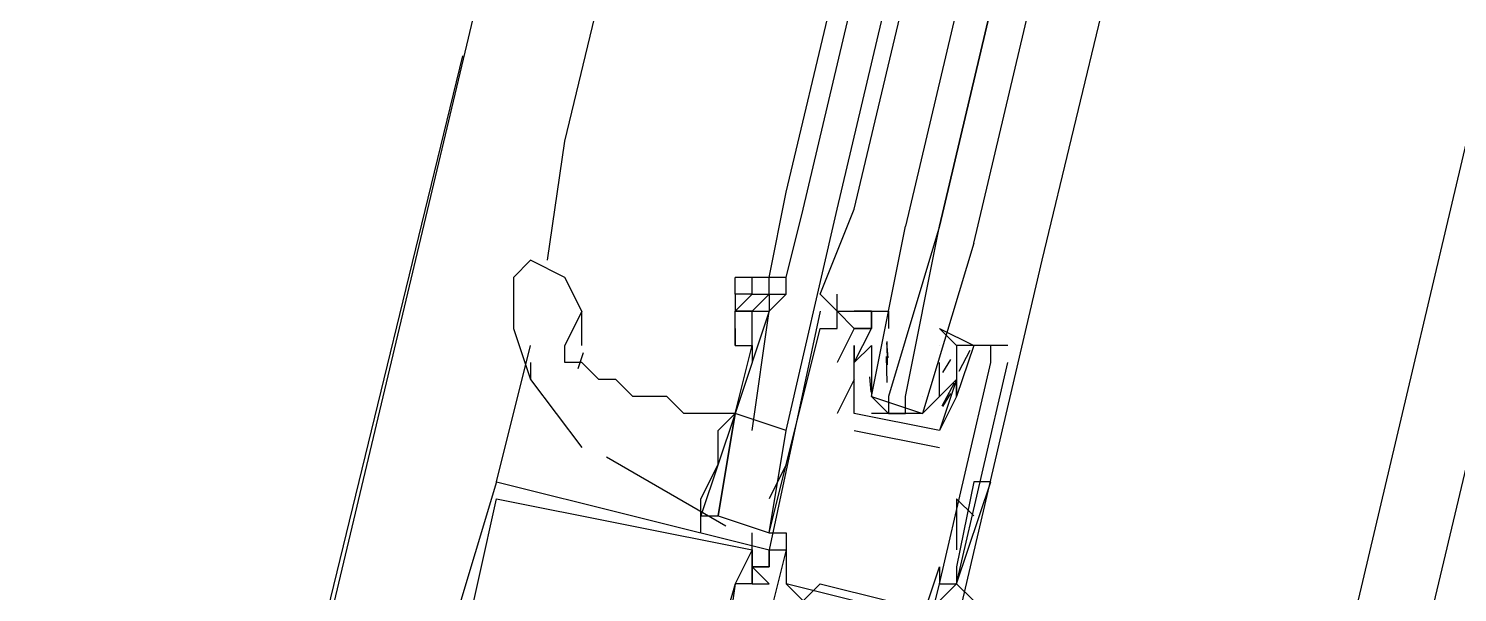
# Model space of a CAD drawing. Header units: feet. Extents: x -84 to 198, y -22 to 181.
# Drawn here: x 121.407 to 122.525, y 137.518 to 137.959 of the extents above; entities that cross this region are included whole.
import ezdxf

# ---------------------------------------------------------------- set-up
doc = ezdxf.new("R2010")
doc.units = ezdxf.units.FT
doc.layers.add('A-LINEA', color=7, linetype='CONTINUOUS')

msp = doc.modelspace()

# ---------------------------------------------------------------- linework, layer by layer
at = {"layer": 'A-LINEA'}
for p, q in [((123.2267, 144.1511), (121.64, 137.4844)), ((123.9733, 143.9778), (122.4, 137.3111)), ((121.8267, 137.8711), (122.5067, 140.6844)), ((122, 137.8311), (122.6667, 140.6444)), ((122.0133, 137.8178), (122.68, 140.6444)), ((122.04, 137.8178), (122.7067, 140.6444)), ((122.0533, 137.8178), (122.72, 140.6311)), ((122.88, 140.6044), (122.2, 137.7778)), ((121.7467, 137.9378), (121.6267, 137.4444)), ((121.8133, 137.7778), (121.8267, 137.8711)), ((121.9867, 137.7644), (122, 137.8311)), ((122, 137.7644), (122.0133, 137.8178)), ((122, 137.6444), (122.04, 137.8178)), ((122.2, 137.7778), (122.1067, 137.3778)), ((121.96, 137.7511), (121.96, 137.7644)), ((121.9733, 137.7511), (121.9733, 137.7644)), ((121.9867, 137.7511), (121.9867, 137.7644)), ((121.9867, 137.7511), (121.9867, 137.7644)), ((122, 137.7511), (122, 137.7644)), ((121.84, 137.7378), (121.8267, 137.7111)), ((121.84, 137.7111), (121.84, 137.7378)), ((122.0267, 137.7378), (122.0267, 137.7378)), ((122.0267, 137.7378), (122.0267, 137.7378)), ((122.0267, 137.7378), (122.0267, 137.7378)), ((122.0267, 137.7378), (122.0267, 137.7378)), ((122.0267, 137.7378), (122.0267, 137.7378)), ((122.0398, 137.7276), (122.0399, 137.7338)), ((122.0398, 137.7276), (122.0399, 137.7338)), ((122.0398, 137.7276), (122.0399, 137.7338)), ((122.04, 137.7378), (122.04, 137.7378)), ((122.04, 137.7378), (122.04, 137.7378)), ((122.04, 137.7378), (122.04, 137.7378)), ((122.04, 137.7378), (122.04, 137.7378)), ((122.04, 137.7378), (122.04, 137.7378)), ((122.0667, 137.7378), (122.0667, 137.7378)), ((122.0267, 137.7244), (122.0267, 137.7244)), ((122.04, 137.7244), (122.04, 137.7244)), ((122.0533, 137.7244), (122.0533, 137.7244)), ((122.0667, 137.7244), (122.0667, 137.7244)), ((121.7733, 137.6044), (121.8, 137.7111)), ((121.96, 137.6578), (121.9733, 137.7111)), ((122.0533, 137.7111), (122.0533, 137.7111)), ((122.0667, 137.7111), (122.0667, 137.7111)), ((122.0667, 137.7111), (122.0667, 137.7111)), ((122.0667, 137.7111), (122.0667, 137.6978)), ((122.0799, 137.7013), (122.0788, 137.7132)), ((122.0792, 137.696), (122.079, 137.7143)), ((122.12, 137.7111), (122.12, 137.7111)), ((122.1733, 137.7111), (122.1333, 137.7111)), ((122.1333, 137.7111), (122.1333, 137.7111)), ((122.1467, 137.7111), (122.1467, 137.7111)), ((122.16, 137.7111), (122.16, 137.7111)), ((122.1733, 137.7111), (122.1733, 137.7111)), ((121.8411, 137.7052), (121.8369, 137.6928)), ((122.0791, 137.6822), (122.0786, 137.7025)), ((122.1285, 137.7), (122.1223, 137.6899)), ((122.1436, 137.707), (122.1352, 137.6908)), ((121.8, 137.6978), (121.8, 137.6844)), ((122.04, 137.6978), (122.04, 137.6978)), ((122.0533, 137.6978), (122.0533, 137.6978)), ((122.0533, 137.6978), (122.0533, 137.6978)), ((122.0533, 137.6978), (122.0533, 137.6978)), ((122.12, 137.6978), (122.12, 137.6978)), ((122.12, 137.6844), (122.12, 137.6978)), ((122.12, 137.6978), (122.12, 137.6978)), ((122.1333, 137.6978), (122.1333, 137.6978)), ((122.16, 137.6978), (122.16, 137.6978)), ((122.16, 137.6978), (122.16, 137.6978)), ((122.1733, 137.6978), (122.1733, 137.6978)), ((122.0533, 137.6844), (122.04, 137.6578)), ((122.0533, 137.6844), (122.0533, 137.6844)), ((122.0665, 137.6746), (122.0655, 137.6865)), ((122.0667, 137.6844), (122.0667, 137.6844)), ((122.1314, 137.6816), (122.1217, 137.6636)), ((122.1333, 137.6844), (122.1333, 137.6844)), ((122.1333, 137.6844), (122.1333, 137.6844)), ((122.0667, 137.6711), (122.0667, 137.6711)), ((122.1067, 137.6711), (122.1067, 137.6711)), ((122.1285, 137.6734), (122.1223, 137.6632)), ((122.1333, 137.6711), (122.1333, 137.6711)), ((122.1333, 137.6711), (122.1333, 137.6711)), ((121.96, 137.6578), (121.96, 137.6578)), ((121.96, 137.6578), (121.96, 137.6578)), ((121.96, 137.6578), (121.96, 137.6578)), ((122.04, 137.6578), (122.04, 137.6578)), ((122.0533, 137.6578), (122.0533, 137.6578)), ((122.0533, 137.6578), (122.0533, 137.6578)), ((122.08, 137.6578), (122.0933, 137.6578)), ((121.9867, 137.5644), (122, 137.6444)), ((122.0533, 137.6444), (122.12, 137.6311)), ((122.0533, 137.6444), (122.0533, 137.6444)), ((122.12, 137.6444), (122.12, 137.6444)), ((122.12, 137.6444), (122.12, 137.6444)), ((121.8593, 137.6238), (121.9527, 137.57)), ((122.12, 137.6311), (122.12, 137.6311)), ((122, 137.6178), (121.9867, 137.5911)), ((121.7733, 137.6044), (121.7333, 137.4711)), ((121.7733, 137.6044), (121.7333, 137.4711)), ((121.7733, 137.6044), (121.7333, 137.4711)), ((121.7733, 137.6044), (121.7733, 137.6044)), ((121.7733, 137.6044), (121.7733, 137.6044)), ((121.7733, 137.6044), (121.7733, 137.6044)), ((121.7733, 137.6044), (121.7733, 137.6044)), ((121.7733, 137.6044), (121.7733, 137.6044)), ((121.7733, 137.6044), (121.7733, 137.6044)), ((121.7733, 137.6044), (121.7733, 137.6044)), ((121.7733, 137.6044), (121.7733, 137.6044)), ((121.7733, 137.6044), (121.7733, 137.6044)), ((122.1467, 137.6044), (122.1333, 137.5378)), ((122.1467, 137.6044), (122.1333, 137.5378)), ((122.16, 137.6044), (122.16, 137.6044)), ((121.7733, 137.5911), (121.7733, 137.5911)), ((121.7733, 137.5911), (121.7733, 137.5911)), ((121.7733, 137.5911), (121.7733, 137.5911)), ((121.7733, 137.5911), (121.7733, 137.5911)), ((121.7733, 137.5911), (121.7733, 137.5911)), ((121.7733, 137.5911), (121.7733, 137.5911)), ((122.1333, 137.5911), (122.1333, 137.5511)), ((122.1333, 137.5911), (122.1467, 137.5778)), ((121.9333, 137.5644), (121.9333, 137.5778)), ((121.9733, 137.5511), (121.9733, 137.5644)), ((121.9867, 137.5644), (121.9867, 137.5644)), ((122, 137.5644), (122, 137.5644)), ((121.9733, 137.5511), (121.9733, 137.5511)), ((121.9733, 137.5511), (121.9733, 137.5511)), ((121.9733, 137.5511), (121.9733, 137.5511)), ((121.9733, 137.5511), (121.9733, 137.5511)), ((121.9733, 137.5511), (121.9733, 137.5511)), ((121.9733, 137.5511), (121.9733, 137.5511)), ((121.9867, 137.5511), (121.9867, 137.5511)), ((121.9867, 137.5378), (121.9867, 137.5511)), ((121.9867, 137.5511), (121.9867, 137.5511)), ((121.9867, 137.5378), (121.9867, 137.5511)), ((121.9867, 137.5511), (121.9867, 137.5511)), ((121.9867, 137.5378), (121.9867, 137.5511)), ((121.9867, 137.5511), (121.9867, 137.5511)), ((122, 137.5511), (122, 137.5511)), ((122.1333, 137.5511), (122.1333, 137.5511)), ((121.9867, 137.5378), (121.9733, 137.5378)), ((121.9733, 137.5378), (121.9733, 137.5378)), ((121.9867, 137.5378), (121.9733, 137.5378)), ((121.9733, 137.5378), (121.9733, 137.5378)), ((121.9867, 137.5378), (121.9733, 137.5378)), ((121.9733, 137.5378), (121.9733, 137.5378)), ((121.9867, 137.5378), (121.9867, 137.5378)), ((121.9867, 137.5378), (121.9867, 137.5378)), ((121.9867, 137.5378), (121.9867, 137.5378)), ((122.12, 137.5378), (122.12, 137.5378)), ((122.1333, 137.5378), (122.1333, 137.5378)), ((121.96, 137.5244), (121.96, 137.5244)), ((121.96, 137.5244), (121.96, 137.5244)), ((121.96, 137.5244), (121.96, 137.5244)), ((121.96, 137.5244), (121.96, 137.5244)), ((121.96, 137.5244), (121.96, 137.5244)), ((121.96, 137.5244), (121.96, 137.5244)), ((121.9733, 137.5244), (121.9867, 137.5244)), ((121.9733, 137.5244), (121.9733, 137.5244)), ((121.9733, 137.5244), (121.9733, 137.5244)), ((121.9733, 137.5244), (121.9867, 137.5244)), ((121.9733, 137.5244), (121.9733, 137.5244)), ((121.9733, 137.5244), (121.9733, 137.5244)), ((121.9733, 137.5244), (121.9867, 137.5244)), ((121.9733, 137.5244), (121.9733, 137.5244)), ((121.9733, 137.5244), (121.9733, 137.5244)), ((122, 137.5244), (122, 137.5244)), ((122.1067, 137.4978), (122, 137.5244)), ((122.1067, 137.4978), (122, 137.5244)), ((122.1067, 137.4978), (122, 137.5244)), ((122.0267, 137.5244), (122.0267, 137.5244)), ((122.12, 137.5244), (122.12, 137.5244)), ((122.12, 137.5244), (122.12, 137.5244)), ((122.1333, 137.5244), (122.1333, 137.5244)), ((122.1333, 137.5244), (122.1333, 137.5244)), ((122.1333, 137.5244), (122.1333, 137.5244)), ((122.1333, 137.5244), (122.1333, 137.5244))]:
    msp.add_line(p, q, dxfattribs=at)
for points in [[(110.4133, 148.3911), (124.3067, 145.1111), (120.72, 129.9644)], [(110.4133, 148.3911), (124.3067, 145.1111), (120.72, 129.9644)], [(122.1467, 137.7911), (122.8267, 140.6711), (122.8133, 140.6844), (122.8, 140.6844), (122.12, 137.8044), (122.8, 140.6844), (122.7867, 140.6844), (122.7733, 140.6844), (122.0933, 137.8044)], [(122.04, 137.7378), (122.04, 137.7378), (122.0267, 137.7511), (122.0533, 137.8178)], [(122.1467, 137.7911), (122.1067, 137.6578), (122.0933, 137.6578), (122.0933, 137.6711), (122.12, 137.8044), (122.08, 137.6711), (122.08, 137.6578), (122.0667, 137.6711), (122.0933, 137.8044)], [(121.84, 137.7378), (121.8267, 137.7644), (121.8, 137.7778), (121.7867, 137.7644)], [(121.7867, 137.7644), (121.7867, 137.7511), (121.7867, 137.7244), (121.8, 137.6844), (121.84, 137.6311)], [(122, 137.7644), (121.9867, 137.7644), (121.9867, 137.7644), (121.9733, 137.7644), (121.96, 137.7644)], [(121.9733, 137.7378), (121.96, 137.7378), (121.9733, 137.7511), (121.9867, 137.7511)], [(121.9733, 137.7511), (121.96, 137.7511), (121.96, 137.7378), (121.96, 137.7378), (121.96, 137.7378), (121.96, 137.7378)], [(121.9733, 137.7378), (121.9867, 137.7511), (121.9867, 137.7511), (121.9867, 137.7378)], [(121.9867, 137.7511), (122, 137.7511), (121.9867, 137.7378)], [(122.0267, 137.7511), (122.04, 137.7378), (122.04, 137.7511)], [(122.04, 137.7378), (122.04, 137.7378), (122.0267, 137.7511)], [(122.0267, 137.7511), (122.04, 137.7378), (122.04, 137.7511)], [(122.04, 137.7378), (122.04, 137.7378), (122.0267, 137.7511)], [(122.0267, 137.7511), (122.04, 137.7378), (122.04, 137.7511)], [(121.9733, 137.6444), (121.9867, 137.7378), (121.9867, 137.7378), (121.96, 137.6578)], [(121.96, 137.7111), (121.96, 137.7378), (121.9733, 137.7378)], [(121.96, 137.7244), (121.96, 137.7378), (121.96, 137.7378)], [(121.9733, 137.7111), (121.9733, 137.7378), (121.9733, 137.7378), (121.9867, 137.7378)], [(121.9867, 137.5644), (122.0267, 137.7244), (122.04, 137.7244), (122.04, 137.7378), (122.0533, 137.7244), (122.04, 137.6978)], [(122.0267, 137.7378), (121.9867, 137.5511), (122, 137.5511), (121.9867, 137.4978), (121.9867, 137.5111), (122.1067, 137.4844), (122.1067, 137.4711), (122.12, 137.5244), (122.1333, 137.5244), (122.1733, 137.6978)], [(122.04, 137.7378), (122.0667, 137.7378), (122.0667, 137.7244), (122.0667, 137.7244)], [(122.0533, 137.6711), (122.0533, 137.6978), (122.0667, 137.7244), (122.0533, 137.7244), (122.0667, 137.7244), (122.0667, 137.7378), (122.0533, 137.7378), (122.08, 137.7378), (122.08, 137.7244)], [(121.96, 137.7244), (121.96, 137.7111), (121.9733, 137.7111), (121.9733, 137.6978)], [(122.1333, 137.7111), (122.12, 137.7244), (122.1467, 137.7111), (122.1333, 137.7111), (122.1333, 137.6978), (122.1333, 137.6844), (122.12, 137.6711), (122.1067, 137.6578), (122.0667, 137.6578)], [(121.96, 137.6578), (121.9333, 137.6578), (121.92, 137.6578), (121.9067, 137.6711), (121.8933, 137.6711), (121.88, 137.6711), (121.8667, 137.6844), (121.8533, 137.6844), (121.84, 137.6978), (121.8267, 137.6978), (121.8267, 137.7111)], [(121.9333, 137.5778), (121.9333, 137.5911), (121.9467, 137.6178), (121.9467, 137.6444), (121.96, 137.6578), (121.96, 137.6578), (121.9733, 137.7111)], [(121.9867, 137.5644), (122, 137.5644), (122, 137.5244), (122.0133, 137.5111), (122.0267, 137.5244), (122.08, 137.5111), (122.08, 137.4978), (122.0933, 137.4978), (122.1067, 137.4978), (122.12, 137.5378), (122.12, 137.5244), (122.16, 137.6978), (122.16, 137.7111), (122.1467, 137.7111), (122.1333, 137.6711), (122.1333, 137.6711), (122.12, 137.6444), (122.12, 137.6444)], [(122.1333, 137.6978), (122.1333, 137.6844), (122.1333, 137.6711), (122.1333, 137.6844), (122.12, 137.6444), (122.0533, 137.6578), (122.0533, 137.6978), (122.0533, 137.7111), (122.0533, 137.6978), (122.0667, 137.7111)], [(122.0667, 137.6978), (122.0667, 137.6844), (122.0667, 137.6711), (122.1067, 137.6578), (122.12, 137.6711), (122.12, 137.6844)], [(121.96, 137.6578), (121.96, 137.6578), (121.9333, 137.5778), (121.9467, 137.5778), (121.96, 137.6578), (121.96, 137.6578), (121.96, 137.6578)], [(122, 137.6444), (121.96, 137.6578), (121.9467, 137.5778), (121.9867, 137.5644)], [(121.7733, 137.6044), (121.9867, 137.5511), (121.9867, 137.5378), (121.9733, 137.5378), (121.9733, 137.5511), (121.9733, 137.5244), (121.96, 137.5244), (121.9467, 137.4311)], [(121.7733, 137.6044), (121.9867, 137.5511), (121.9867, 137.5378), (121.9733, 137.5378), (121.9733, 137.5511), (121.9733, 137.5244), (121.96, 137.5244), (121.9467, 137.4311)], [(121.7733, 137.6044), (121.9867, 137.5511), (121.9867, 137.5378), (121.9733, 137.5378), (121.9733, 137.5511), (121.9733, 137.5244), (121.96, 137.5244), (121.9467, 137.4311)], [(122.1333, 137.5378), (122.1333, 137.5244), (122.16, 137.6044), (122.1467, 137.6044)], [(121.8267, 137.4578), (121.8133, 137.4578), (121.7467, 137.4711), (121.7733, 137.5911), (121.9733, 137.5511), (121.96, 137.5244), (121.96, 137.5244), (121.9333, 137.4311)], [(121.8267, 137.4578), (121.8133, 137.4578), (121.7467, 137.4711), (121.7733, 137.5911), (121.9733, 137.5511), (121.96, 137.5244), (121.96, 137.5244), (121.9333, 137.4311)], [(121.8267, 137.4578), (121.8133, 137.4578), (121.7467, 137.4711), (121.7733, 137.5911), (121.9733, 137.5511), (121.96, 137.5244), (121.96, 137.5244), (121.9333, 137.4311)], [(121.9867, 137.5244), (121.9733, 137.5378), (121.9867, 137.5244)], [(121.9867, 137.5378), (121.9733, 137.5378), (121.9867, 137.5378)], [(121.9867, 137.5378), (121.9733, 137.5378), (121.9867, 137.5378), (121.9733, 137.5378), (121.9867, 137.5244)], [(121.9867, 137.5244), (121.9733, 137.5378), (121.9867, 137.5244)], [(121.9867, 137.5378), (121.9733, 137.5378), (121.9867, 137.5378)], [(121.9867, 137.5378), (121.9733, 137.5378), (121.9867, 137.5378), (121.9733, 137.5378), (121.9867, 137.5244)], [(121.9867, 137.5244), (121.9733, 137.5378), (121.9867, 137.5244)], [(121.9867, 137.5378), (121.9733, 137.5378), (121.9867, 137.5378)], [(121.9867, 137.5378), (121.9733, 137.5378), (121.9867, 137.5378), (121.9733, 137.5378), (121.9867, 137.5244)], [(122.12, 137.5111), (122.1333, 137.5244), (122.1467, 137.5111)], [(122.12, 137.5111), (122.1333, 137.5244), (122.1467, 137.5111)], [(122.12, 137.5111), (122.1333, 137.5244), (122.1467, 137.5111)]]:
    msp.add_lwpolyline(points, dxfattribs=at)
msp.add_lwpolyline([(121.9733, 137.5511), (121.9733, 137.5511), (121.9733, 137.5244), (121.9733, 137.5244)], close=True, dxfattribs=at)
msp.add_lwpolyline([(121.9733, 137.5511), (121.9733, 137.5511), (121.9733, 137.5244), (121.9733, 137.5244)], close=True, dxfattribs=at)
msp.add_lwpolyline([(121.9733, 137.5511), (121.9733, 137.5511), (121.9733, 137.5244), (121.9733, 137.5244)], close=True, dxfattribs=at)

doc.saveas('drawing.dxf')
